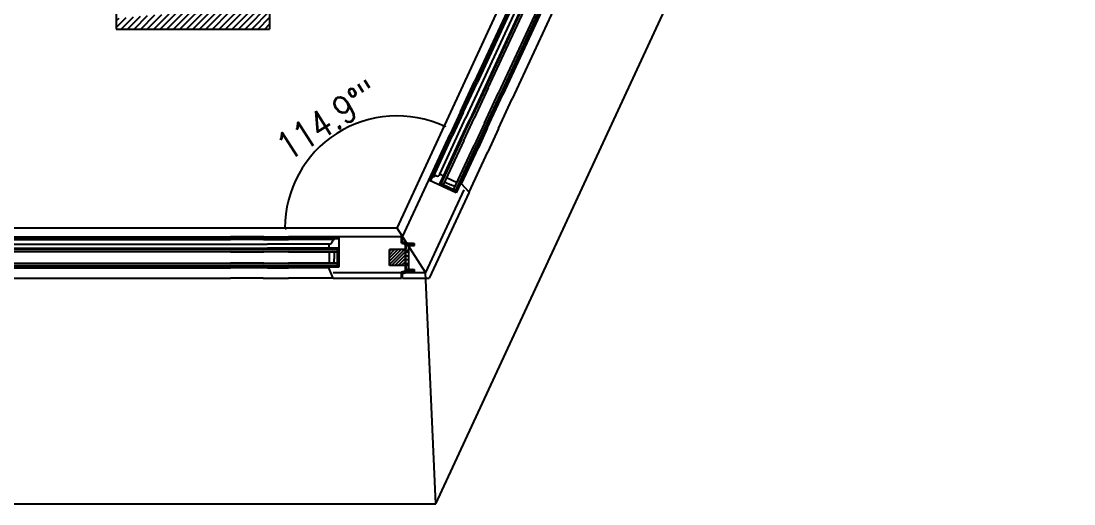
# Model space of a CAD drawing. Header units: inches. Extents: x 1985 to 11287, y 379 to 3234.
# Drawn here: x 7316.5 to 7373.5, y 1482.6 to 1508.8 of the extents above; entities that cross this region are included whole.
import ezdxf

# ---------------------------------------------------------------- set-up
doc = ezdxf.new("R2010")
doc.units = ezdxf.units.IN
doc.header["$MEASUREMENT"] = 0
doc.layers.get('0').update_dxf_attribs({"linetype": 'CONTINUOUS'})
doc.layers.get('Defpoints').update_dxf_attribs({"linetype": 'CONTINUOUS'})
for name, color, linetype in [('glass 99', 6, 'CONTINUOUS'), ('glazing tape 99', 7, 'CONTINUOUS'), ('hardware 99', 94, 'CONTINUOUS'), ('hatch 99', 1, 'CONTINUOUS'), ('weatherstripping 99', 5, 'CONTINUOUS'), ('wood detail 99', 7, 'CONTINUOUS')]:
    doc.layers.add(name, color=color, linetype=linetype)
doc.styles.get("Standard").update_dxf_attribs({"font": 'txt.shx', "width": 0.8})
doc.dimstyles.new('Elevation', dxfattribs={"dimscale": 2, "dimtxt": 0.75, "dimasz": 0.0625, "dimexe": 0.0625, "dimexo": 0.0625, "dimgap": 0.0625, "dimtad": 1, "dimdec": 5, "dimzin": 0, "dimdsep": 46, "dimlunit": 5, "dimtxsty": 'Standard', "dimblk1": 'OBLIQUE', "dimblk2": 'OBLIQUE', "dimsah": 1, "dimcen": 2, "dimdle": 0.0625, "dimclrd": 1, "dimclre": 1, "dimadec": 1, "dimazin": 0, "dimtfac": 0.375, "dimtdec": 5, "dimtmove": 0, "dimatfit": 3, "dimldrblk": 'OBLIQUE', "dimfxl": 1, "dimfrac": 2, "dimtolj": 1, "dimtzin": 0, "dimarcsym": 0})

# ---------------------------------------------------------------- blocks, each defined once
blk = doc.blocks.new('_OBLIQUE')
at = {"color": 0, "linetype": 'ByBlock'}
blk.add_line((-0.5, -0.5), (0.5, 0.5), dxfattribs=at)
blk = doc.blocks.new('*D167')
at = {"layer": 'Defpoints', "color": 0}
for p in [(7365.412, 1559.165), (7335.455, 1503.481), (7204.665, 1497.57), (7336.866, 1497.57), (7336.866, 1497.57)]:
    blk.add_point(p, dxfattribs=at)
at = {"layer": 'wood detail 99', "color": 1, "lineweight": -2}
blk.add_arc((7336.866, 1497.57), 6.078, 65.1346, 180, dxfattribs=at)
at = {"layer": 'wood detail 99', "color": 1, "lineweight": -2, "xscale": 0.125, "yscale": 0.125, "zscale": 0.125}
for p, rotation in [((7339.421, 1503.084), 335.1346450684126), ((7330.788, 1497.57), 270.000000000004)]:
    blk.add_blockref('_OBLIQUE', p, dxfattribs=dict(at, rotation=rotation))
at = {"layer": 'wood detail 99', "color": 0, "insert": (7333.123, 1503.429), "char_height": 1.5, "attachment_point": 5, "rotation": 32.5673}
blk.add_mtext('\\A1;114.9°"', dxfattribs=at)

msp = doc.modelspace()

# ---------------------------------------------------------------- hatches: boundary and pattern name
at = {"layer": 'glazing tape 99'}
h = msp.add_hatch(color=7, dxfattribs=at)
h.paths.add_polyline_path([(7339.377856, 1500.389488), (7339.167612, 1499.935839), (7339.224319, 1499.909558), (7339.434562, 1500.363208)])
h.paths.add_polyline_path([(7340.23833, 1500.016603), (7340.028086, 1499.562954), (7340.084792, 1499.536673), (7340.295036, 1499.990322)])
h = msp.add_hatch(color=7, dxfattribs=at)
h.paths.add_polyline_path([(7333.188507, 1496.476127), (7333.688507, 1496.476127), (7333.688507, 1496.413627), (7333.188507, 1496.413627)])
h.paths.add_polyline_path([(7333.165007, 1495.538627), (7333.665007, 1495.538627), (7333.665007, 1495.476127), (7333.165007, 1495.476127)])
at = {"layer": 'hardware 99'}
h = msp.add_hatch(dxfattribs=at)
h.set_pattern_fill('ANSI31', color=256, style=0)
h.set_pattern_definition([(45, (7656.40093, 200.69706), (-0.088388348, 0.088388348), [])])
h.paths.add_polyline_path([(7337.324507, 1496.413627), (7336.449507, 1496.413627), (7336.449507, 1495.538627), (7337.324507, 1495.538627)])
at = {"layer": 'hatch 99'}
h = msp.add_hatch(dxfattribs=at)
h.set_pattern_fill('ANSI31', color=256, scale=2, style=0)
h.set_pattern_definition([(45, (7801.52825, 106.70212), (-0.176776695, 0.176776695), [])])
h.paths.add_polyline_path([(7329.962126, 1510.071218), (7328.998376, 1510.071218), (7328.998376, 1509.421218), (7328.975876, 1509.364218), (7328.975876, 1509.235417), (7328.923376, 1509.095711), (7328.870876, 1509.235417), (7328.870876, 1509.364218), (7328.848376, 1509.421218), (7328.848376, 1510.071218), (7327.888376, 1510.071218), (7327.888376, 1509.421218), (7327.865876, 1509.364218), (7327.865876, 1509.235417), (7327.813376, 1509.095711), (7327.760876, 1509.235417), (7327.760876, 1509.364218), (7327.738376, 1509.421218), (7327.738376, 1510.071218), (7327.543376, 1510.071218), (7325.151766, 1509.863558), (7325.184205, 1509.489963), (7325.371002, 1509.506183), (7325.392628, 1509.25712), (7321.650124, 1508.932163), (7321.650124, 1508.351218), (7329.962126, 1508.351218)])
h.paths.add_polyline_path([(7329.962126, 1510.571218), (7329.193376, 1510.571218), (7328.975876, 1510.571218), (7328.975876, 1510.213718), (7328.998376, 1510.213718), (7328.998376, 1510.071218), (7329.962126, 1510.071218)])
h.paths.add_polyline_path([(7328.870876, 1510.571218), (7327.865876, 1510.571218), (7327.865876, 1510.213718), (7327.888376, 1510.213718), (7327.888376, 1510.071218), (7328.848376, 1510.071218), (7328.848376, 1510.213718), (7328.870876, 1510.213718)])
h.paths.add_polyline_path([(7327.760876, 1510.571218), (7327.543376, 1510.571218), (7327.543376, 1510.071218), (7327.738376, 1510.071218), (7327.738376, 1510.213718), (7327.760876, 1510.213718)])
h.paths.add_polyline_path([(7325.823374, 1510.822718), (7325.760874, 1510.885218), (7324.225874, 1510.885218), (7324.163374, 1510.822718), (7324.163374, 1509.777737), (7324.623529, 1509.817692), (7324.601903, 1510.066754), (7325.823374, 1510.172813)])
h.paths.add_polyline_path([(7324.65364, 1509.820306), (7321.650124, 1509.559514), (7321.650124, 1509.183104), (7324.686079, 1509.446712)], flags=17)

# ---------------------------------------------------------------- linework, layer by layer
at = {"layer": 'glass 99', "color": 6}
for p, q in [((7341.685264, 1505.219617), (7351.490773, 1526.377267)), ((7341.798676, 1505.167056), (7351.58119, 1526.27509)), ((7352.148252, 1526.012285), (7342.365738, 1504.904251)), ((7352.274777, 1525.988019), (7342.47915, 1504.85169)), ((7341.685264, 1505.219617), (7340.922401, 1503.573563)), ((7341.798676, 1505.167056), (7341.035813, 1503.521002)), ((7341.602875, 1503.258198), (7342.365738, 1504.904251)), ((7341.716287, 1503.205637), (7342.47915, 1504.85169)), ((7340.362273, 1502.364957), (7340.922401, 1503.573563)), ((7340.475685, 1502.312396), (7341.035813, 1503.521002)), ((7341.602875, 1503.258198), (7341.042746, 1502.049592)), ((7341.716287, 1503.205637), (7341.156159, 1501.997031)), ((7340.362273, 1502.364957), (7339.224319, 1499.909558)), ((7340.475685, 1502.312396), (7339.360725, 1499.906614)), ((7339.927787, 1499.643809), (7341.042746, 1502.049592)), ((7340.028086, 1499.562954), (7341.156159, 1501.997031)), ((7339.547974, 1500.310647), (7340.115036, 1500.047842)), ((7340.041199, 1499.591248), (7339.247313, 1499.959175)), ((7339.464017, 1500.058164), (7339.482127, 1500.168566)), ((7339.464017, 1500.058164), (7339.777043, 1499.913092)), ((7339.976656, 1499.820581), (7339.777043, 1499.913092)), ((7339.976656, 1499.820581), (7340.049189, 1499.905762)), ((7327.835903, 1496.413627), (7304.516509, 1496.413627)), ((7327.835903, 1496.413627), (7329.650139, 1496.413627)), ((7330.982233, 1496.413627), (7329.650139, 1496.413627)), ((7330.982233, 1496.413627), (7333.688507, 1496.413627)), ((7333.633822, 1495.538627), (7333.633822, 1496.413627)), ((7327.835903, 1496.288627), (7304.571194, 1496.288627)), ((7327.835903, 1496.288627), (7329.650139, 1496.288627)), ((7330.982233, 1496.288627), (7329.650139, 1496.288627)), ((7330.982233, 1496.288627), (7333.633822, 1496.288627)), ((7333.188507, 1496.288627), (7333.188507, 1495.663627)), ((7333.452888, 1496.258635), (7333.345105, 1496.288627)), ((7333.452888, 1496.258635), (7333.452888, 1495.913627)), ((7333.452888, 1495.693618), (7333.452888, 1495.913627)), ((7304.540009, 1495.538627), (7327.835903, 1495.538627)), ((7304.571194, 1495.663627), (7327.835903, 1495.663627)), ((7329.650139, 1495.663627), (7327.835903, 1495.663627)), ((7329.650139, 1495.538627), (7327.835903, 1495.538627)), ((7329.650139, 1495.663627), (7330.982233, 1495.663627)), ((7329.650139, 1495.538627), (7330.982233, 1495.538627)), ((7333.633822, 1495.663627), (7330.982233, 1495.663627)), ((7333.665007, 1495.538627), (7330.982233, 1495.538627)), ((7333.452888, 1495.693618), (7333.345105, 1495.663627))]:
    msp.add_line(p, q, dxfattribs=at)
at = {"layer": 'glazing tape 99'}
for p, q in [((7339.224319, 1499.909558), (7339.434562, 1500.363208)), ((7340.23833, 1500.016603), (7340.028086, 1499.562954)), ((7340.23833, 1500.016603), (7340.295036, 1499.990322)), ((7340.028086, 1499.562954), (7340.084792, 1499.536673)), ((7333.688507, 1496.413627), (7333.188507, 1496.413627)), ((7333.165007, 1495.538627), (7333.665007, 1495.538627)), ((7333.165007, 1495.538627), (7333.165007, 1495.476127)), ((7333.665007, 1495.538627), (7333.665007, 1495.476127))]:
    msp.add_line(p, q, dxfattribs=at)
at = {"layer": 'glazing tape 99', "color": 7}
for p, q in [((7339.377856, 1500.389488), (7339.434562, 1500.363208)), ((7339.167612, 1499.935839), (7339.224319, 1499.909558)), ((7333.188507, 1496.476127), (7333.188507, 1496.413627)), ((7333.688507, 1496.476127), (7333.688507, 1496.413627))]:
    msp.add_line(p, q, dxfattribs=at)
at = {"layer": 'hardware 99'}
for p, q in [((7337.102507, 1496.801127), (7337.289079, 1496.801127)), ((7337.324507, 1496.413627), (7337.324507, 1495.538627)), ((7337.324507, 1496.381127), (7337.493007, 1496.381127)), ((7337.324507, 1496.291127), (7337.493007, 1496.291127)), ((7337.324507, 1496.076127), (7337.493007, 1496.076127)), ((7337.324507, 1495.876127), (7337.493007, 1495.876127)), ((7337.324507, 1495.661127), (7337.493007, 1495.661127)), ((7337.324507, 1495.571127), (7337.493007, 1495.571127)), ((7337.102507, 1495.151127), (7337.289079, 1495.151127))]:
    msp.add_line(p, q, dxfattribs=at)
at = {"layer": 'weatherstripping 99'}
for p, q in [((7337.473931, 1496.744627), (7337.283063, 1496.802793)), ((7337.283063, 1496.802793), (7337.372508, 1496.744627)), ((7337.330276, 1496.692502), (7337.330276, 1496.444627)), ((7337.330276, 1496.444627), (7337.357416, 1496.548137)), ((7337.433161, 1496.681627), (7337.433161, 1496.643358)), ((7337.473161, 1496.623358), (7337.453161, 1496.623358)), ((7337.763161, 1496.744627), (7337.473931, 1496.744627)), ((7337.593574, 1496.681627), (7337.493161, 1496.681627)), ((7337.493161, 1496.681627), (7337.493161, 1496.643358)), ((7337.593574, 1496.681627), (7337.535305, 1496.623358)), ((7337.577731, 1496.623358), (7337.535305, 1496.623358)), ((7337.636, 1496.681627), (7337.577731, 1496.623358)), ((7337.720735, 1496.681627), (7337.636, 1496.681627)), ((7337.720735, 1496.681627), (7337.662465, 1496.623358)), ((7337.704892, 1496.623358), (7337.662465, 1496.623358)), ((7337.763161, 1496.681627), (7337.704892, 1496.623358)), ((7337.763161, 1496.744627), (7337.763161, 1496.681627)), ((7337.473834, 1495.207627), (7337.282973, 1495.149435)), ((7337.282973, 1495.149435), (7337.372411, 1495.207627)), ((7337.330179, 1495.259751), (7337.330179, 1495.507627)), ((7337.330179, 1495.507627), (7337.357319, 1495.404116)), ((7337.433064, 1495.270627), (7337.433064, 1495.308896)), ((7337.473064, 1495.328896), (7337.453064, 1495.328896)), ((7337.763064, 1495.207627), (7337.473834, 1495.207627)), ((7337.493064, 1495.270627), (7337.493064, 1495.308896)), ((7337.593477, 1495.270627), (7337.493064, 1495.270627)), ((7337.593477, 1495.270627), (7337.535208, 1495.328896)), ((7337.577634, 1495.328896), (7337.535208, 1495.328896)), ((7337.635903, 1495.270627), (7337.577634, 1495.328896)), ((7337.720637, 1495.270627), (7337.635903, 1495.270627)), ((7337.720637, 1495.270627), (7337.662368, 1495.328896)), ((7337.704795, 1495.328896), (7337.662368, 1495.328896)), ((7337.763064, 1495.270627), (7337.704795, 1495.328896)), ((7337.763064, 1495.207627), (7337.763064, 1495.270627))]:
    msp.add_line(p, q, dxfattribs=at)
for centre, radius, start, end in [((7337.387825, 1496.689046), 0.057652, 105.4072118, 176.5635474), ((7337.556425, 1496.52345), 0.200534, 127.9285629, 172.9285629), ((7337.453161, 1496.643358), 0.02, 180, 270), ((7337.473161, 1496.643358), 0.02, 270, 360), ((7337.387728, 1495.263207), 0.057652, 183.4364526, 254.5927882), ((7337.556328, 1495.428803), 0.200534, 187.0714371, 232.0714371), ((7337.453064, 1495.308896), 0.02, 90, 180), ((7337.473064, 1495.308896), 0.02, 0, 90)]:
    msp.add_arc(centre, radius, start, end, dxfattribs=at)
at = {"layer": 'wood detail 99'}
for p, q in [((7336.865606, 1497.569877), (7365.411686, 1559.16464)), ((7338.966867, 1482.632377), (7373.523484, 1557.19626)), ((7350.88341, 1526.70175), (7341.061496, 1505.508702)), ((7350.866191, 1526.460072), (7341.139524, 1505.47254)), ((7350.922897, 1526.433791), (7341.19623, 1505.446259)), ((7351.01832, 1526.045139), (7341.423055, 1505.341138)), ((7351.223823, 1525.949898), (7341.628558, 1505.245897)), ((7342.535856, 1504.82541), (7352.12124, 1525.50809)), ((7352.789669, 1525.464009), (7343.102918, 1504.562605)), ((7329.962126, 1510.731218), (7329.962126, 1508.351218)), ((7321.650124, 1509.559514), (7321.650124, 1508.351218)), ((7321.650124, 1508.351218), (7329.962126, 1508.351218)), ((7340.298633, 1503.862648), (7341.061496, 1505.508702)), ((7340.387924, 1503.850789), (7341.139524, 1505.47254)), ((7340.44463, 1503.824509), (7341.19623, 1505.446259)), ((7341.423055, 1505.341138), (7340.577596, 1503.516865)), ((7341.628558, 1505.245897), (7340.783099, 1503.421624)), ((7342.535856, 1504.82541), (7341.690397, 1503.001137)), ((7342.358826, 1502.957056), (7343.102918, 1504.562605)), ((7340.298633, 1503.862648), (7339.738505, 1502.654042)), ((7340.387924, 1503.850789), (7339.816533, 1502.61788)), ((7340.44463, 1503.824509), (7339.873239, 1502.5916)), ((7340.100063, 1502.486478), (7340.577596, 1503.516865)), ((7340.305566, 1502.391238), (7340.783099, 1503.421624)), ((7338.584146, 1500.163246), (7339.738505, 1502.654042)), ((7338.758807, 1500.335594), (7339.816533, 1502.61788)), ((7338.815514, 1500.309314), (7339.873239, 1502.5916)), ((7341.212865, 1501.97075), (7341.690397, 1503.001137)), ((7342.358826, 1502.957056), (7341.779926, 1501.707946)), ((7339.172353, 1500.484729), (7340.100063, 1502.486478)), ((7339.377856, 1500.389488), (7340.305566, 1502.391238)), ((7341.212865, 1501.97075), (7340.295036, 1499.990322)), ((7340.76073, 1499.508794), (7341.779926, 1501.707946)), ((7340.295036, 1499.990322), (7340.058506, 1499.479954)), ((7340.351742, 1499.964042), (7340.295036, 1499.990322)), ((7336.865606, 1497.569877), (7204.665013, 1497.569877)), ((7338.402534, 1495.163627), (7336.865606, 1497.569877)), ((7304.477494, 1497.101127), (7327.835903, 1497.101127)), ((7304.704009, 1497.015127), (7327.835903, 1497.015127)), ((7304.704009, 1496.952627), (7327.835903, 1496.952627)), ((7329.650139, 1497.101127), (7327.835903, 1497.101127)), ((7329.623354, 1497.015127), (7327.835903, 1497.015127)), ((7329.623354, 1496.952627), (7327.835903, 1496.952627)), ((7329.623354, 1497.015127), (7330.982233, 1497.015127)), ((7329.623354, 1496.952627), (7330.982233, 1496.952627)), ((7329.650139, 1497.101127), (7330.982233, 1497.101127)), ((7333.727522, 1497.101127), (7330.982233, 1497.101127)), ((7333.497707, 1497.015127), (7330.982233, 1497.015127)), ((7333.497707, 1496.952627), (7330.982233, 1496.952627)), ((7337.102507, 1496.757379), (7337.102507, 1497.101127)), ((7337.165007, 1496.835502), (7337.165007, 1497.101127)), ((7305.016509, 1496.702627), (7327.835903, 1496.702627)), ((7305.016509, 1496.476127), (7327.835903, 1496.476127)), ((7327.835903, 1496.702627), (7329.846568, 1496.702627)), ((7327.835903, 1496.476127), (7329.846568, 1496.476127)), ((7330.982233, 1496.702627), (7329.846568, 1496.702627)), ((7330.982233, 1496.476127), (7329.846568, 1496.476127)), ((7333.188507, 1496.702627), (7330.982233, 1496.702627)), ((7333.188507, 1496.476127), (7330.982233, 1496.476127)), ((7336.449507, 1495.538627), (7336.449507, 1496.413627)), ((7337.324507, 1496.413627), (7336.449507, 1496.413627)), ((7337.102507, 1496.757379), (7337.324507, 1496.694869)), ((7337.165007, 1496.835502), (7337.493007, 1496.744627)), ((7337.324507, 1495.257384), (7337.324507, 1496.694869)), ((7337.493007, 1496.744627), (7337.805507, 1496.744627)), ((7337.493007, 1495.332627), (7337.493007, 1496.619627)), ((7337.493007, 1496.619627), (7337.805507, 1496.619627)), ((7337.805507, 1496.619627), (7337.805507, 1496.744627)), ((7327.835903, 1495.476127), (7305.040009, 1495.476127)), ((7327.835903, 1495.476127), (7329.846568, 1495.476127)), ((7330.982233, 1495.476127), (7329.846568, 1495.476127)), ((7330.982233, 1495.476127), (7333.165007, 1495.476127)), ((7333.165007, 1495.476127), (7333.727522, 1495.476127)), ((7333.165007, 1495.413627), (7333.165007, 1495.476127)), ((7337.324507, 1495.538627), (7336.449507, 1495.538627)), ((7337.102507, 1495.194874), (7337.324507, 1495.257384)), ((7337.102507, 1494.851127), (7337.102507, 1495.194874)), ((7337.165007, 1495.116752), (7337.493007, 1495.207627)), ((7337.324507, 1495.529858), (7337.324507, 1495.430108)), ((7337.493007, 1495.332627), (7337.805507, 1495.332627)), ((7337.493007, 1495.207627), (7337.805507, 1495.207627)), ((7337.805507, 1495.207627), (7337.805507, 1495.332627)), ((7338.966867, 1482.632377), (7338.402534, 1495.163627)), ((7304.798937, 1494.851127), (7327.835903, 1494.851127)), ((7329.605497, 1494.851127), (7327.835903, 1494.851127)), ((7329.605497, 1494.851127), (7330.982233, 1494.851127)), ((7333.406079, 1494.851127), (7330.982233, 1494.851127)), ((7337.165007, 1494.851127), (7337.165007, 1495.116752)), ((7337.165007, 1494.851127), (7338.602135, 1494.851127)), ((7338.790007, 1487.632377), (7338.790007, 1487.632377)), ((7203.040013, 1482.632377), (7338.966867, 1482.632377))]:
    msp.add_line(p, q, dxfattribs=at)
at = {"layer": 'wood detail 99', "color": 7}
for p, q in [((7352.177946, 1525.481809), (7342.592562, 1504.79913)), ((7341.747104, 1502.974857), (7342.592562, 1504.79913)), ((7341.747104, 1502.974857), (7341.269571, 1501.94447)), ((7340.351742, 1499.964042), (7341.269571, 1501.94447)), ((7338.758807, 1500.335594), (7338.662173, 1500.127084)), ((7338.815514, 1500.309314), (7338.758807, 1500.335594)), ((7339.151207, 1499.900441), (7339.377856, 1500.389488)), ((7339.377856, 1500.389488), (7339.172353, 1500.484729)), ((7340.058506, 1499.479954), (7338.584146, 1500.163246)), ((7340.76073, 1499.508794), (7340.351742, 1499.964042)), ((7333.497707, 1497.015127), (7333.727522, 1497.015127)), ((7333.497707, 1496.952627), (7333.497707, 1497.015127)), ((7333.727522, 1495.476127), (7333.727522, 1497.101127)), ((7333.188507, 1496.476127), (7333.188507, 1496.702627)), ((7333.727522, 1496.476127), (7333.188507, 1496.476127)), ((7305.040009, 1495.413627), (7327.835903, 1495.413627)), ((7329.846568, 1495.413627), (7327.835903, 1495.413627)), ((7329.846568, 1495.413627), (7330.982233, 1495.413627)), ((7333.165007, 1495.413627), (7330.982233, 1495.413627)), ((7333.406079, 1494.851127), (7333.165007, 1495.413627))]:
    msp.add_line(p, q, dxfattribs=at)
at = {"layer": 'wood detail 99', "color": 0}
for p, q in [((7337.165007, 1497.101127), (7338.584146, 1500.163246)), ((7340.477199, 1499.640196), (7338.402534, 1495.163627)), ((7340.76073, 1499.508794), (7338.602135, 1494.851127)), ((7337.102507, 1497.101127), (7333.727522, 1497.101127)), ((7333.406079, 1495.163627), (7338.402534, 1495.163627)), ((7333.406079, 1494.851127), (7337.102507, 1494.851127))]:
    msp.add_line(p, q, dxfattribs=at)
at = {"layer": 'wood detail 99', "color": 7}
for centre, radius, start, end in [((7338.952891, 1500.252404), 0.148699, 74.2558715, 157.4978711), ((7339.031726, 1500.542671), 0.152097, 255.3426648, 337.6070089), ((7333.491576, 1496.804054), 0.148699, 87.6367739, 170.8787735), ((7333.195068, 1496.854582), 0.152097, 267.5276362, 349.7919803)]:
    msp.add_arc(centre, radius, start, end, dxfattribs=at)

# ---------------------------------------------------------------- dimensions: what is measured, and where the dimension line sits
at = {"layer": 'wood detail 99'}
dim = msp.add_angular_dim_2l(base=(7335.454757, 1503.481429), line1=((7336.865606, 1497.569877), (7365.411686, 1559.16464)), line2=((7336.865606, 1497.569877), (7204.665013, 1497.569877)), dimstyle='Elevation', override={"dimpost": '"'}, dxfattribs=at)
dim.commit()
dim.dimension.update_dxf_attribs({"geometry": '*D167', "text_midpoint": (7333.123101, 1503.429228)})

doc.saveas('drawing.dxf')
